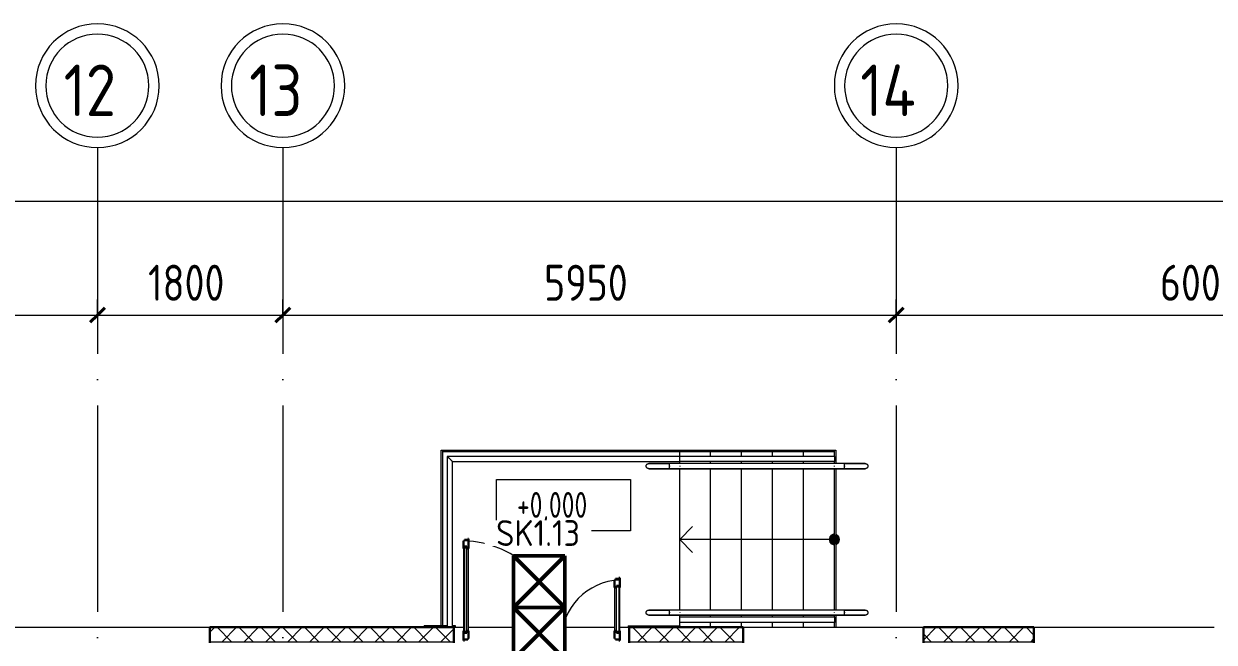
# Model space of a CAD drawing. Header units: millimetres. Extents: x -325553 to 627452, y -28539 to 738858.
# Drawn here: x -30379 to -18830, y 465330 to 471325 of the extents above; entities that cross this region are included whole.
import ezdxf

# ---------------------------------------------------------------- set-up
doc = ezdxf.new("R2010")
doc.units = ezdxf.units.MM
doc.set_wipeout_variables(frame=1)
doc.linetypes.add('ADSK_Линия сетки', pattern=[25, 20, -2.5, 0, -2.5])
for name, color, linetype, lineweight in [('Аннотация', 7, 'Continuous', 18), ('Двери', 252, 'Continuous', 9), ('Лестницы', 252, 'Continuous', 9), ('Маркировка Не АУ', 7, 'Continuous', 25), ('НО СКУД', 7, 'Continuous', 50), ('Ограждение', 252, 'Continuous', 9), ('Оси', 252, 'Continuous', 9), ('Отметки', 7, 'Continuous', 9), ('Размеры', 7, 'Continuous', 9), ('Стены внутренние', 7, 'Continuous', 18), ('Стены наружные', 7, 'Continuous', 18), ('Стены штриховка', 7, 'Continuous', 9), ('Стрелки вверх', 7, 'Continuous', 18)]:
    doc.layers.add(name, color=color, linetype=linetype, lineweight=lineweight)
doc.layers.add('Двери открывание', color=7, linetype='Continuous', lineweight=9, true_color=0xc0c0c0)
doc.layers.add('Стены', color=194, linetype='Continuous')
doc.styles.add('GOST Common_2', font='', dxfattribs={"width": 0.9, "height": 250})
doc.styles.add('GOST Common_3', font='', dxfattribs={"height": 3.5})
doc.styles.add('GOST Common_4', font='', dxfattribs={"height": 7})
doc.styles.add('ISOCPEUR', font='isocpeur.ttf', dxfattribs={"width": 0.9, "height": 350})
doc.styles.get('GOST Common_2').set_extended_font_data('GOST type B')
doc.styles.get('GOST Common_3').set_extended_font_data('GOST 2.304 type A')
doc.styles.get('GOST Common_4').set_extended_font_data('GOST 2.304 type A')

# ---------------------------------------------------------------- blocks, each defined once
blk = doc.blocks.new('тип 3')
at = {"color": 3}
blk.add_wipeout([(-201820, 375828), (-202820, 375828), (-202820, 376328), (-201820, 376328)], dxfattribs=at).dxf.layer = 'НО СКУД'
at = {"layer": 'НО СКУД', "color": 3}
for p, q in [((-202820, 376328), (-201820, 376328)), ((-202820, 375828), (-202820, 376328)), ((-202320, 376328), (-202820, 375828)), ((-202320, 375828), (-202820, 376328)), ((-202320, 376328), (-202320, 375828)), ((-201820, 376328), (-202320, 375828)), ((-201820, 375828), (-202320, 376328)), ((-201820, 376328), (-201820, 375828)), ((-201820, 375828), (-202820, 375828))]:
    blk.add_line(p, q, dxfattribs=at)
at = {"layer": 'НО СКУД', "color": 3, "ltscale": 30}
blk.add_line((-201820, 376328), (-201820, 375828), dxfattribs=at)
blk = doc.blocks.new('1 этаж')
at = {"layer": 'Стрелки вверх', "true_color": 0x636466}
h = blk.add_hatch(color=251, dxfattribs=at)
edge = h.paths.add_edge_path()
edge.add_arc((-23256, 28407), 50, 89.8309, 270.1691)
edge.add_line((-23256, 28357), (-23256, 28407))
edge.add_line((-23256, 28407), (-23256, 28457))
for points in [[(-23263, 28358), (-23256, 28359), (-23256, 28456), (-23263, 28457), (-23289, 28445), (-23304, 28421), (-23304, 28393), (-23289, 28369)], [(-23243, 28361), (-23235, 28362), (-23214, 28380), (-23206, 28407), (-23214, 28434), (-23235, 28453), (-23243, 28454)]]:
    blk.add_hatch(color=251, dxfattribs=at).paths.add_polyline_path(points)
h = blk.add_hatch(color=251, dxfattribs=at)
edge = h.paths.add_edge_path()
edge.add_arc((-23256, 28407), 50, 0, 74.5742)
edge.add_line((-23243, 28455), (-23256, 28407))
edge.add_line((-23256, 28407), (-23206, 28407))
h = blk.add_hatch(color=251, dxfattribs=at)
edge = h.paths.add_edge_path()
edge.add_arc((-23256, 28407), 50, 285.4258, 360)
edge.add_line((-23206, 28407), (-23256, 28407))
edge.add_line((-23256, 28407), (-23243, 28359))
at = {"layer": 'Аннотация', "color": 251, "lineweight": 20, "true_color": 0x636466}
for p, q in [((-26534, 28490), (-26534, 28990)), ((-26534, 28990), (-25234, 28990)), ((-25234, 28990), (-25234, 28490)), ((-25234, 28490), (-26534, 28490))]:
    blk.add_line(p, q, dxfattribs=at)
at = {"layer": 'Двери', "color": 251, "lineweight": 30, "true_color": 0x636466}
for p, q in [((-26804, 28414), (-26813, 28414)), ((-26813, 28414), (-26813, 28404)), ((-26804, 28320), (-26804, 28414)), ((-26845, 28394), (-26854, 28394)), ((-26854, 28394), (-26854, 28320)), ((-26845, 28320), (-26854, 28320)), ((-26813, 28404), (-26845, 28404)), ((-26845, 28404), (-26845, 28394)), ((-26845, 28338), (-26845, 28320)), ((-26821, 28338), (-26845, 28338)), ((-26821, 28320), (-26821, 28338)), ((-26804, 28320), (-26821, 28320)), ((-25379, 28014), (-25388, 28014)), ((-25388, 28014), (-25388, 27940)), ((-25347, 28024), (-25379, 28024)), ((-25379, 28024), (-25379, 28014)), ((-25371, 27940), (-25371, 27958)), ((-25371, 27958), (-25347, 27958)), ((-25338, 28034), (-25347, 28034)), ((-25347, 28034), (-25347, 28024)), ((-25347, 27958), (-25347, 27940)), ((-25338, 27940), (-25338, 28034)), ((-25388, 27940), (-25371, 27940)), ((-25347, 27940), (-25338, 27940)), ((-26854, 27520), (-26854, 27426)), ((-26845, 27520), (-26854, 27520)), ((-26845, 27502), (-26845, 27520)), ((-26821, 27502), (-26845, 27502)), ((-26821, 27520), (-26821, 27502)), ((-26804, 27520), (-26821, 27520)), ((-26804, 27446), (-26804, 27520)), ((-25388, 27520), (-25388, 27446)), ((-25388, 27520), (-25371, 27520)), ((-25371, 27520), (-25371, 27502)), ((-25371, 27502), (-25347, 27502)), ((-25347, 27520), (-25338, 27520)), ((-25347, 27502), (-25347, 27520)), ((-25338, 27426), (-25338, 27520)), ((-26854, 27426), (-26845, 27426)), ((-26845, 27426), (-26845, 27436)), ((-26845, 27436), (-26813, 27436)), ((-26813, 27436), (-26813, 27446)), ((-26813, 27446), (-26804, 27446)), ((-25388, 27446), (-25379, 27446)), ((-25379, 27446), (-25379, 27436)), ((-25379, 27436), (-25347, 27436)), ((-25347, 27436), (-25347, 27426)), ((-25347, 27426), (-25338, 27426))]:
    blk.add_line(p, q, dxfattribs=at)
at = {"layer": 'Двери', "color": 251, "true_color": 0x636466}
for p, q in [((-26854, 28320), (-26854, 27520)), ((-26845, 28338), (-26845, 27502)), ((-26821, 28338), (-26845, 28338)), ((-26821, 27502), (-26821, 28338)), ((-26804, 27520), (-26804, 28320)), ((-25371, 27502), (-25371, 27958)), ((-25371, 27958), (-25347, 27958)), ((-25347, 27958), (-25347, 27502)), ((-25388, 27940), (-25388, 27520)), ((-25338, 27520), (-25338, 27940)), ((-26845, 27502), (-26821, 27502)), ((-25347, 27502), (-25371, 27502))]:
    blk.add_line(p, q, dxfattribs=at)
at = {"layer": 'Двери открывание', "color": 251, "true_color": 0x636466}
for centre, radius, start, end in [((-26874, 27426), 968, 0, 88.8161), ((-25318, 27426), 588, 91.9492, 180)]:
    blk.add_arc(centre, radius, start, end, dxfattribs=at)
at = {"layer": 'Лестницы', "color": 251, "true_color": 0x636466}
for p, q in [((-27056, 29258), (-27056, 27573)), ((-24756, 29258), (-27056, 29258)), ((-24756, 29213), (-24756, 29258)), ((-24456, 29258), (-24756, 29258)), ((-24756, 29213), (-24756, 29258)), ((-24156, 29258), (-24456, 29258)), ((-24456, 29213), (-24456, 29258)), ((-24456, 29213), (-24456, 29258)), ((-23856, 29258), (-24156, 29258)), ((-24156, 29213), (-24156, 29258)), ((-24156, 29213), (-24156, 29258)), ((-23556, 29258), (-23856, 29258)), ((-23856, 29213), (-23856, 29258)), ((-23856, 29213), (-23856, 29258)), ((-23256, 29258), (-23556, 29258)), ((-23556, 29213), (-23556, 29258)), ((-23556, 29213), (-23556, 29258)), ((-24756, 29143), (-24756, 29163)), ((-24756, 29143), (-24756, 29163)), ((-24456, 29143), (-24456, 29163)), ((-24456, 29143), (-24456, 29163)), ((-24156, 29143), (-24156, 29163)), ((-24156, 29143), (-24156, 29163)), ((-23856, 29143), (-23856, 29163)), ((-23856, 29143), (-23856, 29163)), ((-23556, 29143), (-23556, 29163)), ((-23556, 29143), (-23556, 29163)), ((-24756, 27723), (-24756, 29093)), ((-24756, 27723), (-24756, 29093)), ((-24456, 27723), (-24456, 29093)), ((-24456, 27723), (-24456, 29093)), ((-24156, 27723), (-24156, 29093)), ((-24156, 27723), (-24156, 29093)), ((-23856, 27723), (-23856, 29093)), ((-23856, 27723), (-23856, 29093)), ((-23556, 27723), (-23556, 29093)), ((-23556, 27723), (-23556, 29093)), ((-24756, 27653), (-24756, 27673)), ((-24756, 27653), (-24756, 27673)), ((-24756, 27571), (-24756, 27603)), ((-24756, 27571), (-24756, 27603)), ((-24456, 27653), (-24456, 27673)), ((-24456, 27653), (-24456, 27673)), ((-24456, 27558), (-24456, 27603)), ((-24456, 27558), (-24456, 27603)), ((-24156, 27653), (-24156, 27673)), ((-24156, 27653), (-24156, 27673)), ((-24156, 27558), (-24156, 27603)), ((-24156, 27558), (-24156, 27603)), ((-23856, 27653), (-23856, 27673)), ((-23856, 27653), (-23856, 27673)), ((-23856, 27558), (-23856, 27603)), ((-23856, 27558), (-23856, 27603)), ((-23556, 27653), (-23556, 27673)), ((-23556, 27653), (-23556, 27673)), ((-23556, 27558), (-23556, 27603)), ((-23556, 27558), (-23556, 27603)), ((-26946, 27556), (-26854, 27556)), ((-26804, 27556), (-25388, 27556)), ((-25338, 27556), (-25256, 27556))]:
    blk.add_line(p, q, dxfattribs=at)
at = {"layer": 'Ограждение', "color": 251, "true_color": 0x636466}
for p, q in [((-24756, 29213), (-27011, 29213)), ((-27011, 29213), (-27011, 27563)), ((-26961, 29163), (-24756, 29163)), ((-26961, 27563), (-26961, 29163)), ((-24762, 29143), (-24856, 29143)), ((-24856, 29093), (-24856, 29143)), ((-24756, 29143), (-24856, 29143)), ((-24856, 29121), (-24856, 29116)), ((-24856, 29118), (-24856, 29121)), ((-24856, 29116), (-24856, 29118)), ((-23262, 29143), (-24762, 29143)), ((-24756, 29163), (-24756, 29213)), ((-23256, 29213), (-24756, 29213)), ((-24756, 29186), (-24756, 29191)), ((-23256, 29163), (-24756, 29163)), ((-23256, 29143), (-24756, 29143)), ((-23256, 29213), (-23256, 29163)), ((-23156, 29143), (-23256, 29143)), ((-23156, 29143), (-23256, 29143)), ((-23156, 29093), (-23156, 29143)), ((-23156, 29116), (-23156, 29121)), ((-23156, 29121), (-23156, 29118)), ((-23156, 29118), (-23156, 29116)), ((-24856, 29093), (-24762, 29093)), ((-24756, 29093), (-24856, 29093)), ((-24762, 29093), (-23262, 29093)), ((-23256, 29093), (-24756, 29093)), ((-23256, 29093), (-23156, 29093)), ((-23156, 29093), (-23256, 29093)), ((-24762, 27723), (-24856, 27723)), ((-24856, 27673), (-24856, 27723)), ((-24756, 27723), (-24856, 27723)), ((-23262, 27723), (-24762, 27723)), ((-23256, 27723), (-24756, 27723)), ((-23156, 27723), (-23256, 27723)), ((-23156, 27723), (-23256, 27723)), ((-23156, 27673), (-23156, 27723)), ((-24856, 27701), (-24856, 27696)), ((-24856, 27698), (-24856, 27701)), ((-24856, 27696), (-24856, 27698)), ((-24856, 27673), (-24762, 27673)), ((-24756, 27673), (-24856, 27673)), ((-24762, 27673), (-23262, 27673)), ((-23256, 27673), (-24756, 27673)), ((-24756, 27603), (-24756, 27653)), ((-23256, 27653), (-24756, 27653)), ((-23256, 27603), (-24756, 27603)), ((-23256, 27673), (-23156, 27673)), ((-23156, 27673), (-23256, 27673)), ((-23256, 27653), (-23256, 27603)), ((-23156, 27696), (-23156, 27701)), ((-23156, 27701), (-23156, 27698)), ((-23156, 27698), (-23156, 27696)), ((-27011, 27563), (-26961, 27563))]:
    blk.add_line(p, q, dxfattribs=at)
at = {"layer": 'Ограждение', "color": 251, "true_color": 0x636466, "flags": 128}
for points in [[(-25081, 29118), (-25081, 29119), (-25081, 29120), (-25081, 29121), (-25081, 29122), (-25081, 29123), (-25080, 29124), (-25080, 29125), (-25080, 29126), (-25080, 29127), (-25079, 29128), (-25079, 29129), (-25078, 29130), (-25078, 29131), (-25077, 29132), (-25077, 29132), (-25076, 29133), (-25076, 29134), (-25075, 29135), (-25074, 29135), (-25074, 29136), (-25073, 29137), (-25072, 29138), (-25071, 29138), (-25071, 29139), (-25070, 29139), (-25069, 29140), (-25068, 29140), (-25067, 29141), (-25066, 29141), (-25065, 29142), (-25064, 29142), (-25063, 29142), (-25062, 29142), (-25061, 29143), (-25060, 29143), (-25059, 29143), (-25058, 29143), (-25057, 29143), (-25056, 29143), (-25056, 29143)], [(-25056, 29093), (-25057, 29093), (-25058, 29093), (-25059, 29093), (-25060, 29094), (-25061, 29094), (-25062, 29094), (-25063, 29094), (-25064, 29095), (-25065, 29095), (-25066, 29095), (-25067, 29096), (-25068, 29096), (-25069, 29097), (-25069, 29097), (-25070, 29098), (-25071, 29098), (-25072, 29099), (-25073, 29099), (-25073, 29100), (-25074, 29101), (-25075, 29102), (-25075, 29102), (-25076, 29103), (-25077, 29104), (-25077, 29105), (-25078, 29106), (-25078, 29106), (-25079, 29107), (-25079, 29108), (-25079, 29109), (-25080, 29110), (-25080, 29111), (-25080, 29112), (-25081, 29113), (-25081, 29114), (-25081, 29115), (-25081, 29116), (-25081, 29117), (-25081, 29118), (-25081, 29118)], [(-24856, 29143), (-24864, 29143), (-24872, 29143), (-24880, 29143), (-24888, 29143), (-24896, 29143), (-24904, 29143), (-24911, 29143), (-24919, 29143), (-24927, 29143), (-24934, 29143), (-24941, 29143), (-24949, 29143), (-24956, 29143), (-24962, 29143), (-24969, 29143), (-24976, 29143), (-24982, 29143), (-24988, 29143), (-24994, 29143), (-25000, 29143), (-25005, 29143), (-25010, 29143), (-25015, 29143), (-25020, 29143), (-25024, 29143), (-25029, 29143), (-25033, 29143), (-25036, 29143), (-25040, 29143), (-25043, 29143), (-25045, 29143), (-25048, 29143), (-25050, 29143), (-25052, 29143), (-25053, 29143), (-25054, 29143), (-25055, 29143), (-25056, 29143), (-25056, 29143), (-25056, 29143)], [(-25056, 29143), (-25056, 29143), (-25056, 29143), (-25055, 29143), (-25054, 29143), (-25052, 29143), (-25050, 29143), (-25048, 29143), (-25046, 29143), (-25043, 29143), (-25040, 29143), (-25037, 29143), (-25034, 29143), (-25030, 29143), (-25026, 29143), (-25021, 29143), (-25017, 29143), (-25012, 29143), (-25007, 29143), (-25001, 29143), (-24996, 29143), (-24990, 29143), (-24984, 29143), (-24977, 29143), (-24971, 29143), (-24964, 29143), (-24957, 29143), (-24950, 29143), (-24943, 29143), (-24936, 29143), (-24929, 29143), (-24921, 29143), (-24914, 29143), (-24906, 29143), (-24898, 29143), (-24890, 29143), (-24882, 29143), (-24874, 29143), (-24866, 29143), (-24858, 29143), (-24856, 29143)], [(-23156, 29143), (-23148, 29143), (-23140, 29143), (-23132, 29143), (-23124, 29143), (-23116, 29143), (-23108, 29143), (-23101, 29143), (-23093, 29143), (-23085, 29143), (-23078, 29143), (-23071, 29143), (-23063, 29143), (-23056, 29143), (-23050, 29143), (-23043, 29143), (-23036, 29143), (-23030, 29143), (-23024, 29143), (-23018, 29143), (-23012, 29143), (-23007, 29143), (-23002, 29143), (-22997, 29143), (-22992, 29143), (-22988, 29143), (-22983, 29143), (-22979, 29143), (-22976, 29143), (-22972, 29143), (-22969, 29143), (-22967, 29143), (-22964, 29143), (-22962, 29143), (-22960, 29143), (-22959, 29143), (-22958, 29143), (-22957, 29143), (-22956, 29143), (-22956, 29143), (-22956, 29143)], [(-22956, 29143), (-22956, 29143), (-22956, 29143), (-22957, 29143), (-22958, 29143), (-22960, 29143), (-22962, 29143), (-22964, 29143), (-22966, 29143), (-22969, 29143), (-22972, 29143), (-22975, 29143), (-22978, 29143), (-22982, 29143), (-22986, 29143), (-22991, 29143), (-22995, 29143), (-23000, 29143), (-23005, 29143), (-23011, 29143), (-23016, 29143), (-23022, 29143), (-23028, 29143), (-23035, 29143), (-23041, 29143), (-23048, 29143), (-23055, 29143), (-23062, 29143), (-23069, 29143), (-23076, 29143), (-23083, 29143), (-23091, 29143), (-23098, 29143), (-23106, 29143), (-23114, 29143), (-23122, 29143), (-23130, 29143), (-23138, 29143), (-23146, 29143), (-23154, 29143), (-23156, 29143)], [(-22956, 29143), (-22955, 29143), (-22954, 29143), (-22953, 29143), (-22952, 29143), (-22951, 29143), (-22950, 29143), (-22949, 29142), (-22948, 29142), (-22947, 29142), (-22946, 29141), (-22945, 29141), (-22944, 29140), (-22943, 29140), (-22943, 29139), (-22942, 29139), (-22941, 29138), (-22940, 29138), (-22939, 29137), (-22939, 29136), (-22938, 29136), (-22937, 29135), (-22937, 29134), (-22936, 29133), (-22935, 29133), (-22935, 29132), (-22934, 29131), (-22934, 29130), (-22933, 29129), (-22933, 29128), (-22933, 29127), (-22932, 29126), (-22932, 29125), (-22932, 29124), (-22931, 29123), (-22931, 29123), (-22931, 29122), (-22931, 29121), (-22931, 29120), (-22931, 29119), (-22931, 29118)], [(-22931, 29118), (-22931, 29117), (-22931, 29116), (-22931, 29115), (-22931, 29114), (-22931, 29113), (-22932, 29112), (-22932, 29111), (-22932, 29110), (-22932, 29109), (-22933, 29109), (-22933, 29108), (-22934, 29107), (-22934, 29106), (-22935, 29105), (-22935, 29104), (-22936, 29103), (-22936, 29103), (-22937, 29102), (-22938, 29101), (-22938, 29100), (-22939, 29100), (-22940, 29099), (-22941, 29098), (-22941, 29098), (-22942, 29097), (-22943, 29097), (-22944, 29096), (-22945, 29096), (-22946, 29095), (-22947, 29095), (-22948, 29095), (-22949, 29094), (-22950, 29094), (-22951, 29094), (-22952, 29094), (-22953, 29093), (-22954, 29093), (-22955, 29093), (-22956, 29093), (-22956, 29093)], [(-24856, 29093), (-24864, 29093), (-24872, 29093), (-24880, 29093), (-24888, 29093), (-24896, 29093), (-24904, 29093), (-24911, 29093), (-24919, 29093), (-24927, 29093), (-24934, 29093), (-24941, 29093), (-24949, 29093), (-24956, 29093), (-24962, 29093), (-24969, 29093), (-24976, 29093), (-24982, 29093), (-24988, 29093), (-24994, 29093), (-25000, 29093), (-25005, 29093), (-25010, 29093), (-25015, 29093), (-25020, 29093), (-25024, 29093), (-25029, 29093), (-25033, 29093), (-25036, 29093), (-25040, 29093), (-25043, 29093), (-25045, 29093), (-25048, 29093), (-25050, 29093), (-25052, 29093), (-25053, 29093), (-25054, 29093), (-25055, 29093), (-25056, 29093), (-25056, 29093), (-25056, 29093)], [(-25056, 29093), (-25056, 29093), (-25056, 29093), (-25055, 29093), (-25054, 29093), (-25052, 29093), (-25050, 29093), (-25048, 29093), (-25046, 29093), (-25043, 29093), (-25040, 29093), (-25037, 29093), (-25034, 29093), (-25030, 29093), (-25026, 29093), (-25021, 29093), (-25017, 29093), (-25012, 29093), (-25007, 29093), (-25001, 29093), (-24996, 29093), (-24990, 29093), (-24984, 29093), (-24977, 29093), (-24971, 29093), (-24964, 29093), (-24957, 29093), (-24950, 29093), (-24943, 29093), (-24936, 29093), (-24929, 29093), (-24921, 29093), (-24914, 29093), (-24906, 29093), (-24898, 29093), (-24890, 29093), (-24882, 29093), (-24874, 29093), (-24866, 29093), (-24858, 29093), (-24856, 29093)], [(-23156, 29093), (-23148, 29093), (-23140, 29093), (-23132, 29093), (-23124, 29093), (-23116, 29093), (-23108, 29093), (-23101, 29093), (-23093, 29093), (-23085, 29093), (-23078, 29093), (-23071, 29093), (-23063, 29093), (-23056, 29093), (-23050, 29093), (-23043, 29093), (-23036, 29093), (-23030, 29093), (-23024, 29093), (-23018, 29093), (-23012, 29093), (-23007, 29093), (-23002, 29093), (-22997, 29093), (-22992, 29093), (-22988, 29093), (-22983, 29093), (-22979, 29093), (-22976, 29093), (-22972, 29093), (-22969, 29093), (-22967, 29093), (-22964, 29093), (-22962, 29093), (-22960, 29093), (-22959, 29093), (-22958, 29093), (-22957, 29093), (-22956, 29093), (-22956, 29093), (-22956, 29093)], [(-22956, 29093), (-22956, 29093), (-22956, 29093), (-22957, 29093), (-22958, 29093), (-22960, 29093), (-22962, 29093), (-22964, 29093), (-22966, 29093), (-22969, 29093), (-22972, 29093), (-22975, 29093), (-22978, 29093), (-22982, 29093), (-22986, 29093), (-22991, 29093), (-22995, 29093), (-23000, 29093), (-23005, 29093), (-23011, 29093), (-23016, 29093), (-23022, 29093), (-23028, 29093), (-23035, 29093), (-23041, 29093), (-23048, 29093), (-23055, 29093), (-23062, 29093), (-23069, 29093), (-23076, 29093), (-23083, 29093), (-23091, 29093), (-23098, 29093), (-23106, 29093), (-23114, 29093), (-23122, 29093), (-23130, 29093), (-23138, 29093), (-23146, 29093), (-23154, 29093), (-23156, 29093)], [(-25081, 27698), (-25081, 27699), (-25081, 27700), (-25081, 27701), (-25081, 27702), (-25081, 27703), (-25080, 27704), (-25080, 27705), (-25080, 27706), (-25080, 27707), (-25079, 27708), (-25079, 27709), (-25078, 27710), (-25078, 27711), (-25077, 27712), (-25077, 27712), (-25076, 27713), (-25076, 27714), (-25075, 27715), (-25074, 27715), (-25074, 27716), (-25073, 27717), (-25072, 27718), (-25071, 27718), (-25071, 27719), (-25070, 27719), (-25069, 27720), (-25068, 27720), (-25067, 27721), (-25066, 27721), (-25065, 27722), (-25064, 27722), (-25063, 27722), (-25062, 27722), (-25061, 27723), (-25060, 27723), (-25059, 27723), (-25058, 27723), (-25057, 27723), (-25056, 27723), (-25056, 27723)], [(-24856, 27723), (-24864, 27723), (-24872, 27723), (-24880, 27723), (-24888, 27723), (-24896, 27723), (-24904, 27723), (-24911, 27723), (-24919, 27723), (-24927, 27723), (-24934, 27723), (-24941, 27723), (-24949, 27723), (-24956, 27723), (-24962, 27723), (-24969, 27723), (-24976, 27723), (-24982, 27723), (-24988, 27723), (-24994, 27723), (-25000, 27723), (-25005, 27723), (-25010, 27723), (-25015, 27723), (-25020, 27723), (-25024, 27723), (-25029, 27723), (-25033, 27723), (-25036, 27723), (-25040, 27723), (-25043, 27723), (-25045, 27723), (-25048, 27723), (-25050, 27723), (-25052, 27723), (-25053, 27723), (-25054, 27723), (-25055, 27723), (-25056, 27723), (-25056, 27723), (-25056, 27723)], [(-25056, 27723), (-25056, 27723), (-25056, 27723), (-25055, 27723), (-25054, 27723), (-25052, 27723), (-25050, 27723), (-25048, 27723), (-25046, 27723), (-25043, 27723), (-25040, 27723), (-25037, 27723), (-25034, 27723), (-25030, 27723), (-25026, 27723), (-25021, 27723), (-25017, 27723), (-25012, 27723), (-25007, 27723), (-25001, 27723), (-24996, 27723), (-24990, 27723), (-24984, 27723), (-24977, 27723), (-24971, 27723), (-24964, 27723), (-24957, 27723), (-24950, 27723), (-24943, 27723), (-24936, 27723), (-24929, 27723), (-24921, 27723), (-24914, 27723), (-24906, 27723), (-24898, 27723), (-24890, 27723), (-24882, 27723), (-24874, 27723), (-24866, 27723), (-24858, 27723), (-24856, 27723)], [(-23156, 27723), (-23148, 27723), (-23140, 27723), (-23132, 27723), (-23124, 27723), (-23116, 27723), (-23108, 27723), (-23101, 27723), (-23093, 27723), (-23085, 27723), (-23078, 27723), (-23071, 27723), (-23063, 27723), (-23056, 27723), (-23050, 27723), (-23043, 27723), (-23036, 27723), (-23030, 27723), (-23024, 27723), (-23018, 27723), (-23012, 27723), (-23007, 27723), (-23002, 27723), (-22997, 27723), (-22992, 27723), (-22988, 27723), (-22983, 27723), (-22979, 27723), (-22976, 27723), (-22972, 27723), (-22969, 27723), (-22967, 27723), (-22964, 27723), (-22962, 27723), (-22960, 27723), (-22959, 27723), (-22958, 27723), (-22957, 27723), (-22956, 27723), (-22956, 27723), (-22956, 27723)], [(-22956, 27723), (-22956, 27723), (-22956, 27723), (-22957, 27723), (-22958, 27723), (-22960, 27723), (-22962, 27723), (-22964, 27723), (-22966, 27723), (-22969, 27723), (-22972, 27723), (-22975, 27723), (-22978, 27723), (-22982, 27723), (-22986, 27723), (-22991, 27723), (-22995, 27723), (-23000, 27723), (-23005, 27723), (-23011, 27723), (-23016, 27723), (-23022, 27723), (-23028, 27723), (-23035, 27723), (-23041, 27723), (-23048, 27723), (-23055, 27723), (-23062, 27723), (-23069, 27723), (-23076, 27723), (-23083, 27723), (-23091, 27723), (-23098, 27723), (-23106, 27723), (-23114, 27723), (-23122, 27723), (-23130, 27723), (-23138, 27723), (-23146, 27723), (-23154, 27723), (-23156, 27723)], [(-22956, 27723), (-22955, 27723), (-22954, 27723), (-22953, 27723), (-22952, 27723), (-22951, 27723), (-22950, 27723), (-22949, 27722), (-22948, 27722), (-22947, 27722), (-22946, 27721), (-22945, 27721), (-22944, 27720), (-22943, 27720), (-22943, 27719), (-22942, 27719), (-22941, 27718), (-22940, 27718), (-22939, 27717), (-22939, 27716), (-22938, 27716), (-22937, 27715), (-22937, 27714), (-22936, 27713), (-22935, 27713), (-22935, 27712), (-22934, 27711), (-22934, 27710), (-22933, 27709), (-22933, 27708), (-22933, 27707), (-22932, 27706), (-22932, 27705), (-22932, 27704), (-22931, 27703), (-22931, 27703), (-22931, 27702), (-22931, 27701), (-22931, 27700), (-22931, 27699), (-22931, 27698)], [(-25056, 27673), (-25057, 27673), (-25058, 27673), (-25059, 27673), (-25060, 27674), (-25061, 27674), (-25062, 27674), (-25063, 27674), (-25064, 27675), (-25065, 27675), (-25066, 27675), (-25067, 27676), (-25068, 27676), (-25069, 27677), (-25069, 27677), (-25070, 27678), (-25071, 27678), (-25072, 27679), (-25073, 27679), (-25073, 27680), (-25074, 27681), (-25075, 27682), (-25075, 27682), (-25076, 27683), (-25077, 27684), (-25077, 27685), (-25078, 27686), (-25078, 27686), (-25079, 27687), (-25079, 27688), (-25079, 27689), (-25080, 27690), (-25080, 27691), (-25080, 27692), (-25081, 27693), (-25081, 27694), (-25081, 27695), (-25081, 27696), (-25081, 27697), (-25081, 27698), (-25081, 27698)], [(-24856, 27673), (-24864, 27673), (-24872, 27673), (-24880, 27673), (-24888, 27673), (-24896, 27673), (-24904, 27673), (-24911, 27673), (-24919, 27673), (-24927, 27673), (-24934, 27673), (-24941, 27673), (-24949, 27673), (-24956, 27673), (-24962, 27673), (-24969, 27673), (-24976, 27673), (-24982, 27673), (-24988, 27673), (-24994, 27673), (-25000, 27673), (-25005, 27673), (-25010, 27673), (-25015, 27673), (-25020, 27673), (-25024, 27673), (-25029, 27673), (-25033, 27673), (-25036, 27673), (-25040, 27673), (-25043, 27673), (-25045, 27673), (-25048, 27673), (-25050, 27673), (-25052, 27673), (-25053, 27673), (-25054, 27673), (-25055, 27673), (-25056, 27673), (-25056, 27673), (-25056, 27673)], [(-25056, 27673), (-25056, 27673), (-25056, 27673), (-25055, 27673), (-25054, 27673), (-25052, 27673), (-25050, 27673), (-25048, 27673), (-25046, 27673), (-25043, 27673), (-25040, 27673), (-25037, 27673), (-25034, 27673), (-25030, 27673), (-25026, 27673), (-25021, 27673), (-25017, 27673), (-25012, 27673), (-25007, 27673), (-25001, 27673), (-24996, 27673), (-24990, 27673), (-24984, 27673), (-24977, 27673), (-24971, 27673), (-24964, 27673), (-24957, 27673), (-24950, 27673), (-24943, 27673), (-24936, 27673), (-24929, 27673), (-24921, 27673), (-24914, 27673), (-24906, 27673), (-24898, 27673), (-24890, 27673), (-24882, 27673), (-24874, 27673), (-24866, 27673), (-24858, 27673), (-24856, 27673)], [(-23156, 27673), (-23148, 27673), (-23140, 27673), (-23132, 27673), (-23124, 27673), (-23116, 27673), (-23108, 27673), (-23101, 27673), (-23093, 27673), (-23085, 27673), (-23078, 27673), (-23071, 27673), (-23063, 27673), (-23056, 27673), (-23050, 27673), (-23043, 27673), (-23036, 27673), (-23030, 27673), (-23024, 27673), (-23018, 27673), (-23012, 27673), (-23007, 27673), (-23002, 27673), (-22997, 27673), (-22992, 27673), (-22988, 27673), (-22983, 27673), (-22979, 27673), (-22976, 27673), (-22972, 27673), (-22969, 27673), (-22967, 27673), (-22964, 27673), (-22962, 27673), (-22960, 27673), (-22959, 27673), (-22958, 27673), (-22957, 27673), (-22956, 27673), (-22956, 27673), (-22956, 27673)], [(-22956, 27673), (-22956, 27673), (-22956, 27673), (-22957, 27673), (-22958, 27673), (-22960, 27673), (-22962, 27673), (-22964, 27673), (-22966, 27673), (-22969, 27673), (-22972, 27673), (-22975, 27673), (-22978, 27673), (-22982, 27673), (-22986, 27673), (-22991, 27673), (-22995, 27673), (-23000, 27673), (-23005, 27673), (-23011, 27673), (-23016, 27673), (-23022, 27673), (-23028, 27673), (-23035, 27673), (-23041, 27673), (-23048, 27673), (-23055, 27673), (-23062, 27673), (-23069, 27673), (-23076, 27673), (-23083, 27673), (-23091, 27673), (-23098, 27673), (-23106, 27673), (-23114, 27673), (-23122, 27673), (-23130, 27673), (-23138, 27673), (-23146, 27673), (-23154, 27673), (-23156, 27673)], [(-22931, 27698), (-22931, 27697), (-22931, 27696), (-22931, 27695), (-22931, 27694), (-22931, 27693), (-22932, 27692), (-22932, 27691), (-22932, 27690), (-22932, 27689), (-22933, 27689), (-22933, 27688), (-22934, 27687), (-22934, 27686), (-22935, 27685), (-22935, 27684), (-22936, 27683), (-22936, 27683), (-22937, 27682), (-22938, 27681), (-22938, 27680), (-22939, 27680), (-22940, 27679), (-22941, 27678), (-22941, 27678), (-22942, 27677), (-22943, 27677), (-22944, 27676), (-22945, 27676), (-22946, 27675), (-22947, 27675), (-22948, 27675), (-22949, 27674), (-22950, 27674), (-22951, 27674), (-22952, 27674), (-22953, 27673), (-22954, 27673), (-22955, 27673), (-22956, 27673), (-22956, 27673)]]:
    blk.add_lwpolyline(points, dxfattribs=at)
at = {"layer": 'Ограждение', "color": 251, "true_color": 0x636466}
blk.add_open_spline([(-27011, 29213), (-27011, 29213), (-27010, 29213), (-27009, 29211), (-27008, 29210), (-27006, 29208), (-27005, 29207), (-27003, 29206), (-27001, 29204), (-26999, 29201), (-26997, 29199), (-26995, 29198), (-26994, 29196), (-26992, 29195), (-26991, 29193), (-26989, 29192), (-26987, 29190), (-26986, 29188), (-26984, 29187), (-26983, 29185), (-26981, 29183), (-26979, 29182), (-26978, 29180), (-26976, 29179), (-26975, 29177), (-26973, 29176), (-26972, 29174), (-26970, 29173), (-26968, 29171), (-26967, 29169), (-26966, 29168), (-26964, 29167), (-26963, 29165), (-26961, 29164), (-26961, 29163), (-26961, 29163)], degree=3, knots=[0, 0, 0, 0, 0.083333, 0.125, 0.166667, 0.208333, 0.229167, 0.25, 0.291667, 0.333333, 0.354167, 0.375, 0.395833, 0.416667, 0.4375, 0.458333, 0.479167, 0.5, 0.520833, 0.541667, 0.5625, 0.583333, 0.604167, 0.625, 0.645833, 0.666667, 0.6875, 0.708333, 0.75, 0.770833, 0.791667, 0.833333, 0.875, 0.916667, 1, 1, 1, 1], dxfattribs=at)
for points in [[(-24756, 29120), (-24756, 29120), (-24756, 29118), (-24756, 29117), (-24756, 29116)], [(-23256, 29116), (-23256, 29117), (-23256, 29118), (-23256, 29120), (-23256, 29120)], [(-24756, 27700), (-24756, 27700), (-24756, 27698), (-24756, 27697), (-24756, 27696)], [(-23256, 27696), (-23256, 27697), (-23256, 27698), (-23256, 27700), (-23256, 27700)]]:
    blk.add_open_spline(points, degree=3, dxfattribs=at)
at = {"layer": 'Оси', "color": 251, "linetype": 'ADSK_Линия сетки', "ltscale": 100, "true_color": 0x636466}
for p, q in [((-30406, 32207), (-30406, -33770)), ((-28606, 32207), (-28606, -33770)), ((-22656, 32207), (-22656, -32500))]:
    blk.add_line(p, q, dxfattribs=at)
at = {"layer": 'Оси', "color": 251, "lineweight": 20, "true_color": 0x636466}
for centre, radius, start, end in [((-30406, 32807), 600, 0, 180), ((-28606, 32807), 600, 0, 180), ((-22656, 32807), 600, 0, 180), ((-30406, 32807), 500, 0, 180), ((-28606, 32807), 500, 0, 180), ((-22656, 32807), 500, 0, 180), ((-30406, 32807), 600, 180, 0), ((-30406, 32807), 500, 180, 0), ((-28606, 32807), 600, 180, 0), ((-28606, 32807), 500, 180, 0), ((-22656, 32807), 600, 180, 0), ((-22656, 32807), 500, 180, 0)]:
    blk.add_arc(centre, radius, start, end, dxfattribs=at)
at = {"layer": 'Размеры', "color": 251, "lineweight": 20, "true_color": 0x636466}
for p, q in [((-58606, 31688), (-4706, 31688)), ((-30406, 30583), (-30406, 30733)), ((-30406, 30583), (-30406, 30733)), ((-28606, 30583), (-28606, 30733)), ((-28606, 30583), (-28606, 30733)), ((-22656, 30583), (-22656, 30733)), ((-22656, 30583), (-22656, 30733)), ((-32956, 30583), (-30406, 30583)), ((-30406, 30583), (-30406, 30533)), ((-30406, 30583), (-28606, 30583)), ((-30406, 30583), (-30406, 30533)), ((-28606, 30583), (-28606, 30533)), ((-28606, 30583), (-22656, 30583)), ((-28606, 30583), (-28606, 30533)), ((-22656, 30583), (-22656, 30533)), ((-22656, 30583), (-16656, 30583)), ((-22656, 30583), (-22656, 30533))]:
    blk.add_line(p, q, dxfattribs=at)
at = {"layer": 'Размеры', "color": 251, "lineweight": 40, "true_color": 0x636466}
for p, q in [((-30406, 30583), (-30335, 30654)), ((-30406, 30583), (-30335, 30654)), ((-28606, 30583), (-28535, 30654)), ((-28606, 30583), (-28535, 30654)), ((-22656, 30583), (-22585, 30654)), ((-22656, 30583), (-22585, 30654)), ((-30406, 30583), (-30477, 30513)), ((-30406, 30583), (-30477, 30513)), ((-28606, 30583), (-28677, 30513)), ((-28606, 30583), (-28677, 30513)), ((-22656, 30583), (-22727, 30513)), ((-22656, 30583), (-22727, 30513))]:
    blk.add_line(p, q, dxfattribs=at)
at = {"layer": 'Стены внутренние', "color": 251, "true_color": 0x636466}
for p, q in [((-34126, 27558), (-29316, 27558)), ((-26936, 27558), (-26854, 27558)), ((-26804, 27558), (-25388, 27558)), ((-25338, 27558), (-25256, 27558)), ((-24141, 27558), (-22391, 27558)), ((-21321, 27558), (-19571, 27558))]:
    blk.add_line(p, q, dxfattribs=at)
at = {"layer": 'Стены внутренние', "color": 251, "lineweight": 30, "true_color": 0x636466}
for p, q in [((-29316, 27558), (-29316, 27416)), ((-26946, 27558), (-29316, 27558)), ((-26946, 27416), (-26946, 27558)), ((-24141, 27558), (-25246, 27558)), ((-25246, 27558), (-25246, 27416)), ((-24141, 27416), (-24141, 27558)), ((-21321, 27558), (-22391, 27558)), ((-22391, 27558), (-22391, 27416)), ((-21321, 27416), (-21321, 27558))]:
    blk.add_line(p, q, dxfattribs=at)
at = {"layer": 'Стены внутренние', "color": 251, "linetype": 'Continuous', "lineweight": 9, "true_color": 0x636466}
for p, q in [((-29316, 27507), (-29267, 27556)), ((-29105, 27416), (-29245, 27556)), ((-29195, 27416), (-29055, 27556)), ((-28893, 27416), (-29033, 27556)), ((-28983, 27416), (-28843, 27556)), ((-28681, 27416), (-28821, 27556)), ((-28770, 27416), (-28656, 27531)), ((-28656, 27531), (-28630, 27556)), ((-28469, 27416), (-28609, 27556)), ((-28558, 27416), (-28418, 27556)), ((-28257, 27416), (-28397, 27556)), ((-28346, 27416), (-28206, 27556)), ((-28200, 27556), (-28201, 27558)), ((-28045, 27416), (-28185, 27556)), ((-28134, 27416), (-27994, 27556)), ((-27832, 27416), (-27972, 27556)), ((-27922, 27416), (-27782, 27556)), ((-27620, 27416), (-27760, 27556)), ((-27710, 27416), (-27570, 27556)), ((-27408, 27416), (-27548, 27556)), ((-27498, 27416), (-27358, 27556)), ((-27196, 27416), (-27336, 27556)), ((-27286, 27416), (-27146, 27556)), ((-26984, 27416), (-27124, 27556)), ((-27073, 27416), (-26948, 27542)), ((-27027, 27556), (-27027, 27557)), ((-25244, 27516), (-25246, 27519)), ((-25244, 27549), (-25236, 27556)), ((-25075, 27416), (-25215, 27556)), ((-25164, 27416), (-25024, 27556)), ((-25007, 27558), (-25008, 27556)), ((-24863, 27416), (-25003, 27556)), ((-24952, 27416), (-24812, 27556)), ((-24650, 27416), (-24790, 27556)), ((-24740, 27416), (-24600, 27556)), ((-24438, 27416), (-24578, 27556)), ((-24528, 27416), (-24388, 27556)), ((-24226, 27416), (-24366, 27556)), ((-24329, 27556), (-24330, 27558)), ((-24316, 27416), (-24176, 27556)), ((-24143, 27545), (-24154, 27556)), ((-22389, 27434), (-22267, 27556)), ((-22317, 27416), (-22389, 27488)), ((-22105, 27416), (-22245, 27556)), ((-22194, 27416), (-22054, 27556)), ((-22191, 27558), (-22192, 27556)), ((-21893, 27416), (-22033, 27556)), ((-21982, 27416), (-21842, 27556)), ((-21956, 27558), (-21958, 27556)), ((-21681, 27416), (-21821, 27556)), ((-21770, 27416), (-21630, 27556)), ((-21468, 27416), (-21608, 27556)), ((-21558, 27416), (-21418, 27556)), ((-21513, 27556), (-21514, 27558)), ((-21323, 27483), (-21396, 27556)), ((-21346, 27416), (-21323, 27439))]:
    blk.add_line(p, q, dxfattribs=at)
at = {"layer": 'Стены наружные', "color": 251, "true_color": 0x636466}
for p, q in [((-27071, 27573), (-27071, 29273)), ((-27071, 29273), (-23243, 29273)), ((-27056, 29273), (-27056, 27573)), ((-24756, 29258), (-27056, 29258)), ((-24756, 29258), (-24756, 29273)), ((-24456, 29273), (-24456, 29258)), ((-24156, 29273), (-24156, 29258)), ((-23856, 29273), (-23856, 29258)), ((-23556, 29273), (-23556, 29258)), ((-23256, 29213), (-23256, 29273)), ((-23243, 29273), (-23243, 29143)), ((-23256, 29143), (-23256, 29163)), ((-23256, 27723), (-23256, 29093)), ((-23243, 29093), (-23243, 27723)), ((-23256, 27653), (-23256, 27673)), ((-23256, 27558), (-23256, 27603)), ((-23243, 27673), (-23243, 27558)), ((-27236, 27573), (-27011, 27573)), ((-27236, 27573), (-27236, 27558)), ((-26961, 27573), (-26936, 27573)), ((-26936, 27558), (-26946, 27558)), ((-26936, 27573), (-26936, 27558)), ((-25256, 27571), (-24756, 27571)), ((-25256, 27571), (-25256, 27556)), ((-25246, 27556), (-25256, 27556)), ((-24756, 27571), (-24756, 27558))]:
    blk.add_line(p, q, dxfattribs=at)
at = {"layer": 'Стены наружные', "color": 251, "lineweight": 30, "true_color": 0x636466}
for p, q in [((-29316, 27416), (-29316, 27406)), ((-26946, 27406), (-26946, 27416)), ((-25246, 27416), (-25246, 27406)), ((-24141, 27406), (-24141, 27416)), ((-22391, 27416), (-22391, 27406)), ((-21321, 27406), (-21321, 27416))]:
    blk.add_line(p, q, dxfattribs=at)
at = {"layer": 'Стены штриховка', "color": 251, "true_color": 0x636466}
for p, q in [((-29316, 27556), (-26948, 27556)), ((-28656, 27556), (-28656, 27558)), ((-26948, 27556), (-26948, 27416)), ((-25244, 27416), (-25244, 27556)), ((-25244, 27556), (-24143, 27556)), ((-24143, 27556), (-24143, 27416)), ((-22389, 27416), (-22389, 27556)), ((-22389, 27556), (-21323, 27556)), ((-21323, 27556), (-21323, 27416)), ((-29316, 27416), (-26946, 27416)), ((-25246, 27416), (-24141, 27416)), ((-22391, 27416), (-21321, 27416))]:
    blk.add_line(p, q, dxfattribs=at)
at = {"layer": 'Стрелки вверх', "color": 251, "true_color": 0x636466}
for p, q in [((-24756, 28407), (-24631, 28532)), ((-23289, 28445), (-23304, 28421)), ((-23304, 28421), (-23304, 28393)), ((-23263, 28457), (-23289, 28445)), ((-23256, 28456), (-23263, 28457)), ((-23256, 28407), (-23256, 28457)), ((-23256, 28359), (-23256, 28456)), ((-23243, 28455), (-23256, 28407)), ((-23235, 28453), (-23243, 28454)), ((-23243, 28454), (-23243, 28361)), ((-23214, 28434), (-23235, 28453)), ((-23206, 28407), (-23214, 28434)), ((-24456, 28407), (-24756, 28407)), ((-24756, 28407), (-24631, 28282)), ((-24156, 28407), (-24456, 28407)), ((-23856, 28407), (-24156, 28407)), ((-23556, 28407), (-23856, 28407)), ((-23256, 28407), (-23556, 28407)), ((-23304, 28393), (-23289, 28369)), ((-23289, 28369), (-23263, 28358)), ((-23263, 28358), (-23256, 28359)), ((-23256, 28407), (-23206, 28407)), ((-23256, 28357), (-23256, 28407)), ((-23206, 28407), (-23256, 28407)), ((-23256, 28407), (-23243, 28359)), ((-23243, 28361), (-23235, 28362)), ((-23235, 28362), (-23214, 28380)), ((-23214, 28380), (-23206, 28407))]:
    blk.add_line(p, q, dxfattribs=at)
for start, end in [(89.8309, 270.1691), (0, 74.5742), (285.4258, 0)]:
    blk.add_arc((-23256, 28407), 50, start, end, dxfattribs=at)
at = {"layer": 'Оси', "color": 251, "true_color": 0x636466, "style": 'GOST Common_2', "width": 0.9}
for s, p in [('12', (-30733, 32512)), ('13', (-28933, 32512)), ('14', (-23004, 32512))]:
    blk.add_text(s, height=500, dxfattribs=at).set_placement(p)
at = {"layer": 'Отметки', "color": 251, "true_color": 0x636466, "style": 'GOST Common_3', "width": 0.9}
blk.add_text('+0,000', height=250, dxfattribs=at).set_placement((-26335, 28617))
at = {"layer": 'Размеры', "color": 251, "lineweight": 20, "true_color": 0x636466, "char_height": 350, "attachment_point": 1, "line_spacing_factor": 1.022761, "style": 'GOST Common_4'}
for s, insert, width in [('1800', (-29914, 31071), 980.83), ('5950', (-26072, 31071), 1059.58), ('6000', (-20097, 31071), 1059.58)]:
    blk.add_mtext(s, dxfattribs=dict(at, insert=insert, width=width))

msp = doc.modelspace()

# ---------------------------------------------------------------- block references
msp.add_blockref('1 этаж', (740.6, 437918.3))

# ---------------------------------------------------------------- next in the draw order: block references
at = {"layer": 'Стены', "color": 1, "rotation": 90}
msp.add_blockref('тип 3', (350698.3, 667986.3), dxfattribs=at)

# ---------------------------------------------------------------- next in the draw order: texts
at = {"layer": 'Маркировка Не АУ', "insert": (-25390.2, 466387.5), "char_height": 250, "width": 1035.25, "attachment_point": 5, "style": 'ISOCPEUR', "bg_fill": 3, "box_fill_scale": 1, "bg_fill_color": 256, "bg_fill_transparency": 0}
msp.add_mtext('SK1.13', dxfattribs=at)

doc.saveas('drawing.dxf')
